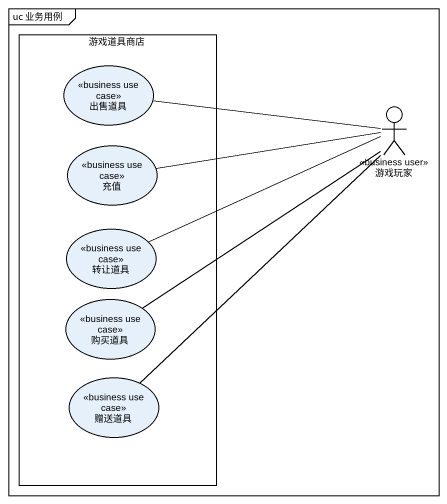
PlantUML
@startuml
mainframe uc 业务用例
rectangle 游戏道具商店 {
  usecase 出售道具 <<business use case>>
  usecase 充值 <<business use case>>
  usecase 转让道具 <<business use case>>
  usecase 购买道具 <<business use case>>
  usecase 赠送道具 <<business use case>>
}
actor 游戏玩家 <<business user>>
出售道具 -right- 游戏玩家
游戏玩家 -left- 充值
游戏玩家 -- 购买道具
转让道具 -right- 游戏玩家
赠送道具 -up- 游戏玩家
@enduml
